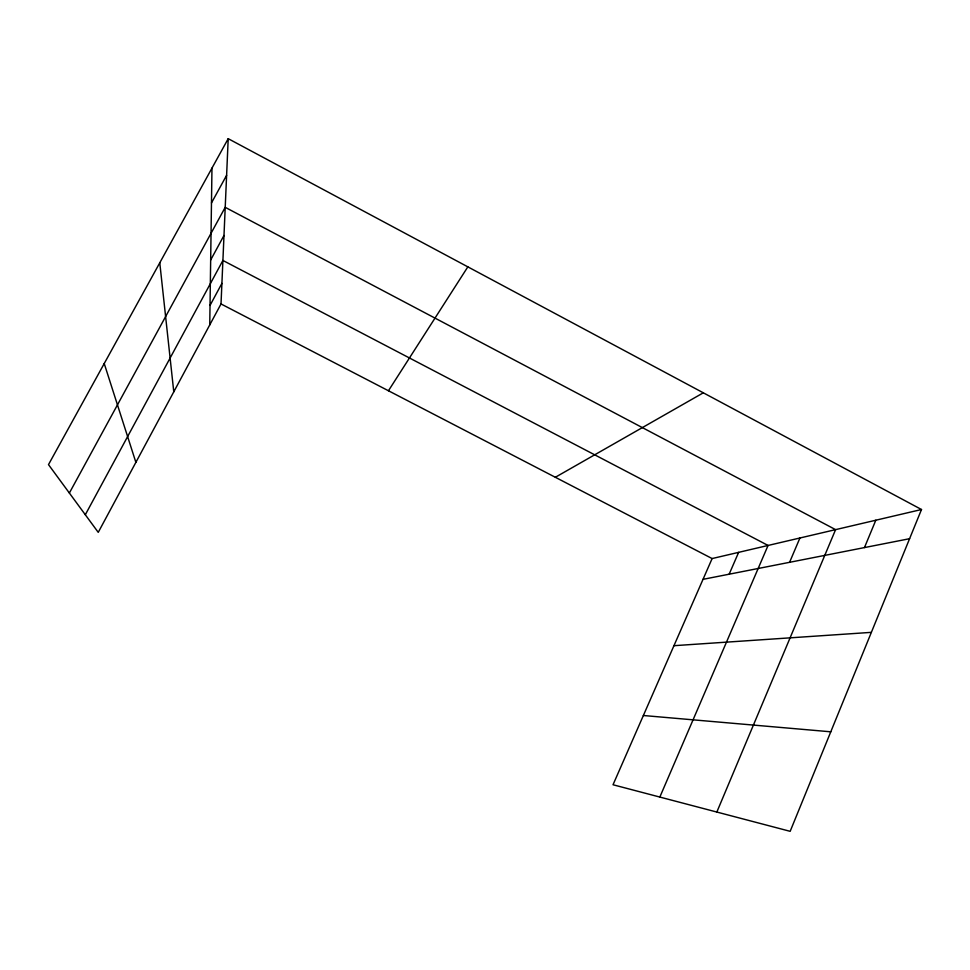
<?xml version="1.0" encoding="UTF-8"?>
<svg xmlns="http://www.w3.org/2000/svg" width="970" height="970" viewBox="0 0 970 970"><rect width="100%" height="100%" fill="white"/><g stroke="black" fill="none" stroke-linecap="round" stroke-linejoin="round"><path stroke-width="1.45" d="M209.75 324.914L211.969 168.125M228.205 138.674L48.5 464.618L98.249 532.36L221.014 303.95L228.205 138.674L921.5 509.517L790.162 831.326L613.028 784.754L712.125 558.562L921.5 509.517M864.464 547.577L875.813 520.223M716.842 812.048L835.594 529.644L225.21 207.325L69.367 493.027M789.58 562.321L799.923 537.998M659.842 797.061L768.07 545.455L222.906 260.457L85.311 514.755M729.149 574.204L738.643 552.354M210.017 305.441L221.9 283.398M210.66 260.021L223.985 235.48M211.472 202.936L226.604 175.327M388.449 390.752L467.843 266.859M555.337 477.276L703.311 392.814M703.02 579.345L909.593 538.702M673.956 645.693L871.363 632.355M643.365 715.508L830.781 731.804M221.014 303.95L712.125 558.562M104.226 363.544L135.873 462.35M159.771 262.797L173.775 391.832"/></g></svg>
